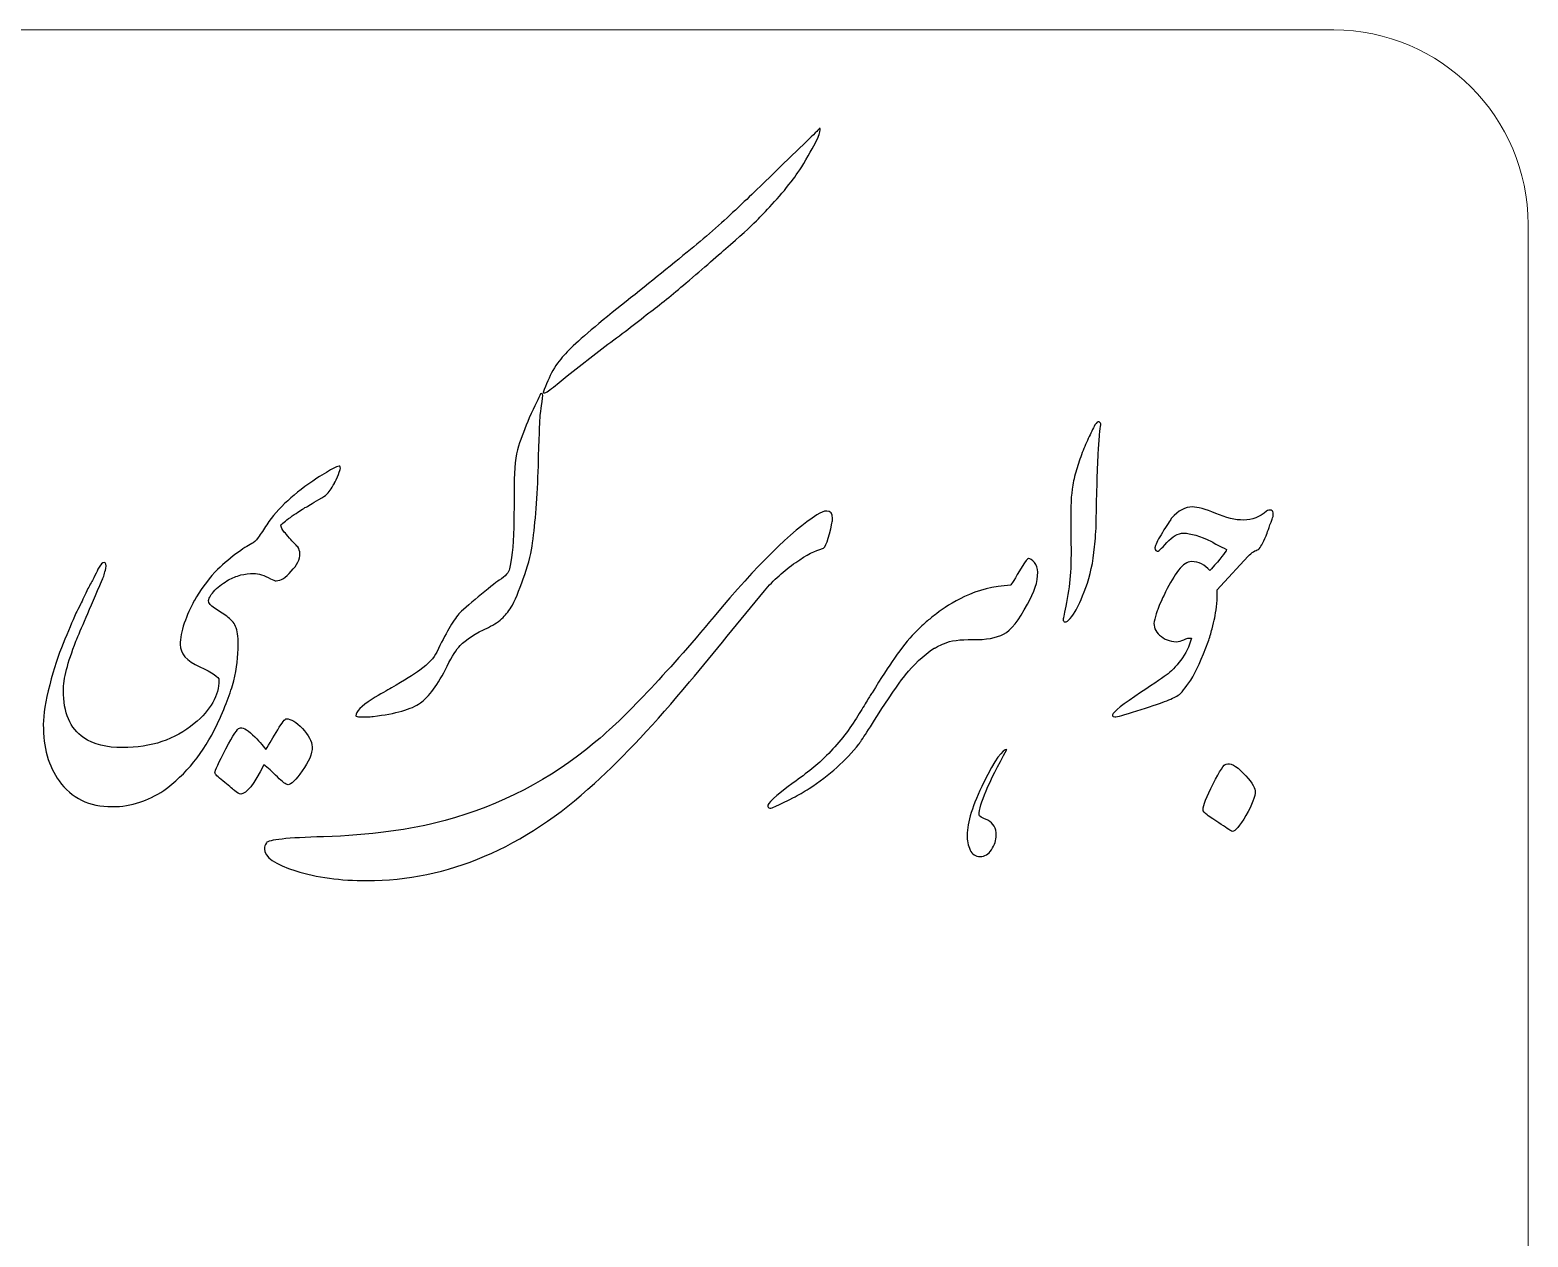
# Model space of a CAD drawing. Header units: millimetres. Extents: x -138.6 to -38.8, y 60 to 134.7.
# Drawn here: x -110.02 to -86.9, y 116.08 to 134.71 of the extents above; entities that cross this region are included whole.
import ezdxf

# ---------------------------------------------------------------- set-up
doc = ezdxf.new("R2010")
doc.units = ezdxf.units.MM
doc.header["$MEASUREMENT"] = 0
doc.layers.add('Layer 1', color=7, linetype='Continuous')

msp = doc.modelspace()

# ---------------------------------------------------------------- linework, layer by layer
at = {"layer": 'Layer 1', "color": 250, "lineweight": 18}
msp.add_open_spline([(-123.8965, 134.7069), (-123.8965, 134.7069), (-89.8965, 134.7069), (-89.8965, 134.7069), (-88.2442, 134.7069), (-86.8965, 133.3592), (-86.8965, 131.7069), (-86.8965, 131.7069), (-86.8965, 97.7069), (-86.8965, 97.7069), (-86.8965, 96.0546), (-88.2442, 94.7069), (-89.8965, 94.7069), (-89.8965, 94.7069), (-123.8965, 94.7069), (-123.8965, 94.7069), (-125.5488, 94.7069), (-126.8965, 96.0546), (-126.8965, 97.7069), (-126.8965, 97.7069), (-126.8965, 131.7069), (-126.8965, 131.7069), (-126.8965, 133.3592), (-125.5488, 134.7069), (-123.8965, 134.7069)], degree=3, knots=[0, 0, 0, 0, 0.125, 0.125, 0.125, 0.25, 0.25, 0.25, 0.375, 0.375, 0.375, 0.5, 0.5, 0.5, 0.625, 0.625, 0.625, 0.75, 0.75, 0.75, 0.875, 0.875, 0.875, 1, 1, 1, 1], dxfattribs=at)
at = {"layer": 'Layer 1', "color": 250}
for points, knots in [([(-101.7551, 129.7101), (-101.6309, 129.8456), (-101.3656, 130.077), (-100.9606, 130.4044), (-100.5838, 130.7021), (-100.2226, 130.9928), (-99.8783, 131.2779), (-99.6017, 131.5008), (-99.3548, 131.7167), (-99.1332, 131.927), (-98.9625, 132.0864), (-98.7395, 132.3009), (-98.4643, 132.5718), (-98.0537, 132.9656), (-97.842, 133.1716), (-97.8322, 133.1913), (-97.8152, 133.1913), (-97.818, 133.1589), (-97.8392, 133.094), (-97.8618, 133.0291), (-97.9182, 132.9204), (-98.0085, 132.7652), (-98.1059, 132.5944), (-98.1821, 132.4759), (-98.2371, 132.4096), (-98.3275, 132.2882), (-98.4234, 132.1711), (-98.5264, 132.0582), (-98.6337, 131.9425), (-98.7169, 131.855), (-98.7776, 131.7943), (-98.8524, 131.7139), (-98.9963, 131.5812), (-99.208, 131.3978), (-99.39, 131.2341), (-99.6186, 131.0366), (-99.8938, 130.8023), (-100.0025, 130.7106), (-100.1026, 130.6273), (-100.1986, 130.5497), (-100.2931, 130.4721), (-100.3835, 130.403), (-100.4695, 130.3395), (-100.6756, 130.173), (-100.9013, 130.0008), (-101.1469, 129.8216), (-101.1469, 129.8216), (-101.7297, 129.3672), (-101.7297, 129.3672), (-101.7706, 129.3319), (-101.8115, 129.2981), (-101.8524, 129.2656), (-101.8919, 129.2346), (-101.9315, 129.2035), (-101.9696, 129.1725), (-102.0443, 129.1118), (-102.0881, 129.092), (-102.1022, 129.1104), (-102.0556, 129.2374), (-102.0048, 129.3503), (-101.9498, 129.4505), (-101.8863, 129.5577), (-101.8214, 129.6438), (-101.7551, 129.7101)], [0, 0, 0, 0, 0.047619, 0.047619, 0.047619, 0.0952381, 0.0952381, 0.0952381, 0.1428571, 0.1428571, 0.1428571, 0.1904762, 0.1904762, 0.1904762, 0.2380952, 0.2380952, 0.2380952, 0.2857143, 0.2857143, 0.2857143, 0.3333333, 0.3333333, 0.3333333, 0.3809524, 0.3809524, 0.3809524, 0.4285714, 0.4285714, 0.4285714, 0.4761905, 0.4761905, 0.4761905, 0.5238095, 0.5238095, 0.5238095, 0.5714286, 0.5714286, 0.5714286, 0.6190476, 0.6190476, 0.6190476, 0.6666667, 0.6666667, 0.6666667, 0.7142857, 0.7142857, 0.7142857, 0.7619048, 0.7619048, 0.7619048, 0.8095238, 0.8095238, 0.8095238, 0.8571429, 0.8571429, 0.8571429, 0.9047619, 0.9047619, 0.9047619, 0.952381, 0.952381, 0.952381, 1, 1, 1, 1]), ([(-102.1488, 128.7167), (-102.153, 128.6532), (-102.1615, 128.4062), (-102.1742, 127.9773), (-102.1897, 127.5003), (-102.2207, 127.1052), (-102.2631, 126.7905), (-102.29, 126.5264), (-102.4546, 126.0752), (-102.5735, 125.8267), (-102.6215, 125.7491), (-102.6694, 125.687), (-102.7188, 125.6404), (-102.7767, 125.5826), (-102.8529, 125.5303), (-102.946, 125.4866), (-103.1478, 125.3906), (-103.2917, 125.2961), (-103.3806, 125.2058), (-103.4385, 125.1479), (-103.5048, 125.0407), (-103.5824, 124.8869), (-103.7236, 124.6018), (-103.8604, 124.4127), (-103.9959, 124.3196), (-104.1314, 124.2222), (-104.3741, 124.1531), (-104.724, 124.1122), (-104.7508, 124.1065), (-104.7847, 124.1037), (-104.8228, 124.1037), (-104.8228, 124.1037), (-104.9174, 124.1037), (-104.9174, 124.1037), (-104.9682, 124.1037), (-104.9921, 124.1093), (-104.9921, 124.1206), (-104.9921, 124.1841), (-104.9089, 124.2702), (-104.7396, 124.3775), (-104.6083, 124.4579), (-104.5081, 124.5172), (-104.4418, 124.5553), (-104.2443, 124.6681), (-104.0975, 124.7585), (-104.0044, 124.8248), (-103.8717, 124.9207), (-103.7856, 125.0153), (-103.7433, 125.1056), (-103.6064, 125.3878), (-103.4921, 125.584), (-103.4004, 125.694), (-103.3397, 125.7666), (-102.8711, 126.1522), (-102.7781, 126.2134), (-102.6793, 126.2783), (-102.6271, 126.3375), (-102.6215, 126.3897), (-102.5848, 126.5111), (-102.5636, 126.7242), (-102.5552, 127.0304), (-102.5495, 127.331), (-102.5467, 127.5455), (-102.5467, 127.6753), (-102.5467, 127.9392), (-102.5255, 128.1424), (-102.4818, 128.2835), (-102.4352, 128.4203), (-102.3802, 128.5671), (-102.3153, 128.7209), (-102.2264, 128.9114), (-102.1671, 129.0342), (-102.1403, 129.0892), (-102.1107, 129.1076), (-102.0994, 129.0864), (-102.1078, 129.0229), (-102.1347, 128.8606), (-102.1488, 128.7576), (-102.1488, 128.7167)], [0, 0, 0, 0, 0.0384615, 0.0384615, 0.0384615, 0.0769231, 0.0769231, 0.0769231, 0.1153846, 0.1153846, 0.1153846, 0.1538462, 0.1538462, 0.1538462, 0.1923077, 0.1923077, 0.1923077, 0.2307692, 0.2307692, 0.2307692, 0.2692308, 0.2692308, 0.2692308, 0.3076923, 0.3076923, 0.3076923, 0.3461538, 0.3461538, 0.3461538, 0.3846154, 0.3846154, 0.3846154, 0.4230769, 0.4230769, 0.4230769, 0.4615385, 0.4615385, 0.4615385, 0.5, 0.5, 0.5, 0.5384615, 0.5384615, 0.5384615, 0.5769231, 0.5769231, 0.5769231, 0.6153846, 0.6153846, 0.6153846, 0.6538462, 0.6538462, 0.6538462, 0.6923077, 0.6923077, 0.6923077, 0.7307692, 0.7307692, 0.7307692, 0.7692308, 0.7692308, 0.7692308, 0.8076923, 0.8076923, 0.8076923, 0.8461538, 0.8461538, 0.8461538, 0.8846154, 0.8846154, 0.8846154, 0.9230769, 0.9230769, 0.9230769, 0.9615385, 0.9615385, 0.9615385, 1, 1, 1, 1]), ([(-93.5499, 127.671), (-93.5555, 127.4735), (-93.5598, 127.2943), (-93.5626, 127.1348), (-93.5654, 126.9739), (-93.5739, 126.8399), (-93.588, 126.7284), (-93.6092, 126.4913), (-93.6557, 126.2825), (-93.7235, 126.099), (-93.7926, 125.9156), (-93.8476, 125.7928), (-93.8872, 125.7322), (-93.9267, 125.6715), (-93.9591, 125.6277), (-93.9845, 125.6009), (-94.0142, 125.5727), (-94.0381, 125.5642), (-94.0551, 125.5741), (-94.0706, 125.5826), (-94.0762, 125.5995), (-94.0706, 125.6207), (-94.0706, 125.6263), (-94.0551, 125.7096), (-94.0212, 125.8719), (-93.9888, 126.0327), (-93.9676, 126.1894), (-93.9591, 126.3403), (-93.9507, 126.4913), (-93.9492, 126.7058), (-93.9549, 126.9838), (-93.9605, 127.2604), (-93.9535, 127.4721), (-93.9351, 127.6174), (-93.9238, 127.7035), (-93.9055, 127.791), (-93.8787, 127.8827), (-93.8533, 127.973), (-93.8237, 128.0633), (-93.7898, 128.1508), (-93.7573, 128.2397), (-93.7221, 128.323), (-93.6854, 128.402), (-93.6473, 128.4796), (-93.6134, 128.5502), (-93.5838, 128.6108), (-93.5584, 128.6489), (-93.5372, 128.6645), (-93.5174, 128.656), (-93.4977, 128.6475), (-93.4892, 128.632), (-93.492, 128.6108), (-93.4977, 128.5883), (-93.5047, 128.536), (-93.5104, 128.4556), (-93.5174, 128.3738), (-93.5245, 128.2835), (-93.5301, 128.1819), (-93.5358, 128.0817), (-93.54, 127.9829), (-93.5443, 127.8869), (-93.5485, 127.7896), (-93.5499, 127.719), (-93.5499, 127.671)], [0, 0, 0, 0, 0.047619, 0.047619, 0.047619, 0.0952381, 0.0952381, 0.0952381, 0.1428571, 0.1428571, 0.1428571, 0.1904762, 0.1904762, 0.1904762, 0.2380952, 0.2380952, 0.2380952, 0.2857143, 0.2857143, 0.2857143, 0.3333333, 0.3333333, 0.3333333, 0.3809524, 0.3809524, 0.3809524, 0.4285714, 0.4285714, 0.4285714, 0.4761905, 0.4761905, 0.4761905, 0.5238095, 0.5238095, 0.5238095, 0.5714286, 0.5714286, 0.5714286, 0.6190476, 0.6190476, 0.6190476, 0.6666667, 0.6666667, 0.6666667, 0.7142857, 0.7142857, 0.7142857, 0.7619048, 0.7619048, 0.7619048, 0.8095238, 0.8095238, 0.8095238, 0.8571429, 0.8571429, 0.8571429, 0.9047619, 0.9047619, 0.9047619, 0.952381, 0.952381, 0.952381, 1, 1, 1, 1]), ([(-106.368, 127.0685), (-106.2805, 127.2011), (-106.1719, 127.3253), (-106.0435, 127.441), (-105.9151, 127.5567), (-105.7655, 127.6725), (-105.5947, 127.7882), (-105.4875, 127.8545), (-105.3972, 127.9081), (-105.3224, 127.949), (-105.2786, 127.9688), (-105.2504, 127.9773), (-105.2391, 127.9744), (-105.2321, 127.966), (-105.2293, 127.949), (-105.2321, 127.9236), (-105.2363, 127.9053), (-105.2518, 127.8658), (-105.2772, 127.8079), (-105.3069, 127.743), (-105.3224, 127.7091), (-105.3224, 127.7091), (-105.369, 127.6273), (-105.4127, 127.568), (-105.4508, 127.5313), (-105.4593, 127.5229), (-105.496, 127.5003), (-105.5623, 127.4608), (-105.6639, 127.3973), (-105.7358, 127.355), (-105.7768, 127.3338), (-105.8262, 127.3056), (-105.8925, 127.2632), (-105.9729, 127.2054), (-106.0548, 127.1475), (-106.114, 127.101), (-106.1493, 127.0685), (-106.1493, 127.0332), (-106.131, 126.9951), (-106.0957, 126.957), (-106.0759, 126.9373), (-106.0505, 126.9076), (-106.0167, 126.8653), (-105.9616, 126.8046), (-105.9193, 126.7595), (-105.8883, 126.7298), (-105.8671, 126.6988), (-105.8558, 126.6635), (-105.8558, 126.6226), (-105.8558, 126.5365), (-105.8995, 126.4476), (-105.9884, 126.3531), (-106.0731, 126.2543), (-106.1507, 126.2049), (-106.2199, 126.2049), (-106.2382, 126.2049), (-106.2693, 126.2162), (-106.3102, 126.2374), (-106.4075, 126.2896), (-106.4922, 126.3164), (-106.567, 126.3164), (-106.6361, 126.3164), (-106.7039, 126.3093), (-106.7688, 126.2952), (-106.8351, 126.274), (-106.8986, 126.2472), (-106.9593, 126.2176), (-107.0284, 126.1781), (-107.0976, 126.1259), (-107.1667, 126.0596), (-107.2274, 125.9961), (-107.2599, 125.9438), (-107.2655, 125.9029), (-107.2655, 125.9029), (-107.2662, 125.9026), (-107.2662, 125.9026), (-107.2662, 125.9026), (-107.2655, 125.8986), (-107.2655, 125.8986), (-107.2655, 125.8605), (-107.2345, 125.821), (-107.1724, 125.7829), (-107.1103, 125.7448), (-107.0482, 125.7025), (-106.9847, 125.6573), (-106.9212, 125.6108), (-106.876, 125.56), (-106.8478, 125.5021), (-106.821, 125.4386), (-106.8069, 125.3455), (-106.8069, 125.2213), (-106.8069, 125.0393), (-106.8309, 124.853), (-106.8774, 124.6625), (-106.924, 124.4776), (-107.0115, 124.249), (-107.1385, 123.9767), (-107.3389, 123.5548), (-107.6112, 123.2189), (-107.9569, 122.9678), (-108.0825, 122.8873), (-108.2067, 122.8266), (-108.3281, 122.7857), (-108.4607, 122.742), (-108.6032, 122.7194), (-108.7542, 122.7194), (-109.1098, 122.7194), (-109.3822, 122.852), (-109.5727, 123.1159), (-109.735, 123.3417), (-109.8168, 123.6324), (-109.8168, 123.9852), (-109.8168, 124.1418), (-109.7843, 124.3464), (-109.718, 124.6004), (-109.6517, 124.8459), (-109.5826, 125.0576), (-109.5106, 125.2368), (-109.433, 125.4217), (-109.3681, 125.5783), (-109.313, 125.7039), (-109.2961, 125.735), (-109.2721, 125.7815), (-109.2425, 125.8436), (-109.2114, 125.9043), (-109.1733, 125.9861), (-109.1268, 126.0849), (-109.0929, 126.1456), (-109.0633, 126.2006), (-109.0379, 126.25), (-109.0111, 126.2994), (-108.9899, 126.3446), (-108.973, 126.3827), (-108.932, 126.4574), (-108.901, 126.4927), (-108.8784, 126.4899), (-108.8474, 126.4843), (-108.8403, 126.4532), (-108.853, 126.3954), (-108.8671, 126.3262), (-108.8855, 126.2669), (-108.9066, 126.2176), (-109.1028, 125.7646), (-109.2382, 125.4499), (-109.313, 125.2707), (-109.4414, 124.9419), (-109.5064, 124.6893), (-109.5064, 124.5101), (-109.5064, 124.17), (-109.4019, 123.9287), (-109.1931, 123.782), (-109.0379, 123.6804), (-108.8389, 123.6296), (-108.5934, 123.6296), (-108.1517, 123.6296), (-107.7834, 123.7537), (-107.4856, 124.0007), (-107.2316, 124.2138), (-107.1046, 124.4367), (-107.1046, 124.671), (-107.1046, 124.7175), (-107.2034, 124.7867), (-107.4024, 124.877), (-107.6042, 124.9715), (-107.7044, 125.0858), (-107.7044, 125.2213), (-107.7044, 125.3173), (-107.6832, 125.4273), (-107.6394, 125.5501), (-107.5971, 125.6715), (-107.5463, 125.7886), (-107.4856, 125.8986), (-107.4856, 125.8986), (-107.4833, 125.9024), (-107.4833, 125.9024), (-107.4833, 125.9024), (-107.4842, 125.9029), (-107.4842, 125.9029), (-107.3967, 126.0539), (-107.2909, 126.2007), (-107.1667, 126.3404), (-107.0637, 126.4406), (-106.9565, 126.5337), (-106.8436, 126.6226), (-106.7392, 126.696), (-106.6573, 126.7482), (-106.5995, 126.7792), (-106.567, 126.7905), (-106.5331, 126.8216), (-106.5007, 126.8738), (-106.4569, 126.9316), (-106.4132, 126.9965), (-106.368, 127.0685)], [0, 0, 0, 0, 0.015625, 0.015625, 0.015625, 0.03125, 0.03125, 0.03125, 0.046875, 0.046875, 0.046875, 0.0625, 0.0625, 0.0625, 0.078125, 0.078125, 0.078125, 0.09375, 0.09375, 0.09375, 0.109375, 0.109375, 0.109375, 0.125, 0.125, 0.125, 0.140625, 0.140625, 0.140625, 0.15625, 0.15625, 0.15625, 0.171875, 0.171875, 0.171875, 0.1875, 0.1875, 0.1875, 0.203125, 0.203125, 0.203125, 0.21875, 0.21875, 0.21875, 0.234375, 0.234375, 0.234375, 0.25, 0.25, 0.25, 0.265625, 0.265625, 0.265625, 0.28125, 0.28125, 0.28125, 0.296875, 0.296875, 0.296875, 0.3125, 0.3125, 0.3125, 0.328125, 0.328125, 0.328125, 0.34375, 0.34375, 0.34375, 0.359375, 0.359375, 0.359375, 0.375, 0.375, 0.375, 0.390625, 0.390625, 0.390625, 0.40625, 0.40625, 0.40625, 0.421875, 0.421875, 0.421875, 0.4375, 0.4375, 0.4375, 0.453125, 0.453125, 0.453125, 0.46875, 0.46875, 0.46875, 0.484375, 0.484375, 0.484375, 0.5, 0.5, 0.5, 0.515625, 0.515625, 0.515625, 0.53125, 0.53125, 0.53125, 0.546875, 0.546875, 0.546875, 0.5625, 0.5625, 0.5625, 0.578125, 0.578125, 0.578125, 0.59375, 0.59375, 0.59375, 0.609375, 0.609375, 0.609375, 0.625, 0.625, 0.625, 0.640625, 0.640625, 0.640625, 0.65625, 0.65625, 0.65625, 0.671875, 0.671875, 0.671875, 0.6875, 0.6875, 0.6875, 0.703125, 0.703125, 0.703125, 0.71875, 0.71875, 0.71875, 0.734375, 0.734375, 0.734375, 0.75, 0.75, 0.75, 0.765625, 0.765625, 0.765625, 0.78125, 0.78125, 0.78125, 0.796875, 0.796875, 0.796875, 0.8125, 0.8125, 0.8125, 0.828125, 0.828125, 0.828125, 0.84375, 0.84375, 0.84375, 0.859375, 0.859375, 0.859375, 0.875, 0.875, 0.875, 0.890625, 0.890625, 0.890625, 0.90625, 0.90625, 0.90625, 0.921875, 0.921875, 0.921875, 0.9375, 0.9375, 0.9375, 0.953125, 0.953125, 0.953125, 0.96875, 0.96875, 0.96875, 0.984375, 0.984375, 0.984375, 1, 1, 1, 1]), ([(-97.6416, 127.0932), (-97.6922, 126.8429), (-97.7419, 126.7119), (-97.7898, 126.701), (-97.8955, 126.6766), (-98.032, 126.6061), (-98.2001, 126.4896), (-98.3835, 126.3603), (-98.5453, 126.2148), (-98.6845, 126.0521), (-99.0695, 125.5831), (-99.4536, 125.1132), (-99.8385, 124.6432), (-100.3645, 124.0133), (-100.8534, 123.4919), (-101.3053, 123.0789), (-102.3997, 122.0775), (-103.571, 121.5769), (-104.819, 121.5769), (-105.2284, 121.5769), (-105.5944, 121.6266), (-105.918, 121.726), (-106.2406, 121.8254), (-106.4024, 121.9402), (-106.4024, 122.0703), (-106.4024, 122.1001), (-106.3924, 122.1299), (-106.3734, 122.1598), (-106.3418, 122.2068), (-106.0472, 122.2393), (-105.4914, 122.2547), (-104.782, 122.2754), (-104.1557, 122.3595), (-103.6116, 122.5068), (-102.7576, 122.7382), (-101.9903, 123.1358), (-101.3107, 123.7015), (-100.8381, 124.0956), (-100.2208, 124.7463), (-99.4599, 125.6545), (-98.7947, 126.4507), (-98.2661, 126.974), (-97.8738, 127.2234), (-97.8142, 127.2622), (-97.7636, 127.2812), (-97.7229, 127.2812), (-97.6633, 127.2812), (-97.6334, 127.2424), (-97.6334, 127.1646), (-97.6334, 127.1439), (-97.6362, 127.1195), (-97.6416, 127.0932)], [0, 0, 0, 0, 0.0588235, 0.0588235, 0.0588235, 0.1176471, 0.1176471, 0.1176471, 0.1764706, 0.1764706, 0.1764706, 0.2352941, 0.2352941, 0.2352941, 0.2941176, 0.2941176, 0.2941176, 0.3529412, 0.3529412, 0.3529412, 0.4117647, 0.4117647, 0.4117647, 0.4705882, 0.4705882, 0.4705882, 0.5294118, 0.5294118, 0.5294118, 0.5882353, 0.5882353, 0.5882353, 0.6470588, 0.6470588, 0.6470588, 0.7058824, 0.7058824, 0.7058824, 0.7647059, 0.7647059, 0.7647059, 0.8235294, 0.8235294, 0.8235294, 0.8823529, 0.8823529, 0.8823529, 0.9411765, 0.9411765, 0.9411765, 1, 1, 1, 1]), ([(-91.8109, 126.362), (-91.8109, 126.362), (-91.7845, 126.3897), (-91.7845, 126.3897), (-91.6463, 126.5407), (-91.5686, 126.6409), (-91.5489, 126.6875), (-91.6533, 126.7397), (-91.7323, 126.7806), (-91.7845, 126.8117), (-91.9638, 126.8963), (-92.1063, 126.9401), (-92.2107, 126.9401), (-92.301, 126.9401), (-92.3885, 126.8921), (-92.4703, 126.7947), (-92.5564, 126.6959), (-92.6072, 126.6522), (-92.6242, 126.6621), (-92.6566, 126.6705), (-92.6651, 126.7002), (-92.6481, 126.7496), (-92.627, 126.8046), (-92.5818, 126.885), (-92.5169, 126.9895), (-92.4506, 127.0939), (-92.4097, 127.156), (-92.397, 127.1757), (-92.2968, 127.2886), (-92.1895, 127.3451), (-92.0738, 127.3451), (-91.999, 127.3451), (-91.8805, 127.3112), (-91.7182, 127.2449), (-91.5588, 127.1771), (-91.4134, 127.1419), (-91.285, 127.1419), (-91.1552, 127.1419), (-91.0381, 127.187), (-90.9322, 127.2787), (-90.9111, 127.2929), (-90.8871, 127.2985), (-90.8631, 127.2957), (-90.8405, 127.2844), (-90.8292, 127.2646), (-90.8292, 127.2378), (-90.8292, 127.2124), (-90.8349, 127.1856), (-90.8462, 127.1588), (-90.8716, 127.0925), (-90.8913, 127.0389), (-90.9054, 126.9951), (-90.9209, 126.9528), (-90.9322, 126.9203), (-90.9407, 126.8977), (-90.9887, 126.7877), (-91.0268, 126.7171), (-91.0564, 126.6875), (-91.1072, 126.6762), (-91.1608, 126.6423), (-91.2187, 126.5845), (-91.2187, 126.5845), (-91.6434, 126.1216), (-91.6434, 126.1216), (-91.6434, 126.1216), (-91.6964, 126.0642), (-91.6964, 126.0642), (-91.695, 126.0465), (-91.6943, 126.0285), (-91.6943, 126.0101), (-91.6943, 125.941), (-91.6985, 125.8718), (-91.7055, 125.8055), (-91.714, 125.7378), (-91.7239, 125.6813), (-91.7324, 125.6348), (-91.7422, 125.5896), (-91.7563, 125.5318), (-91.7747, 125.4612), (-91.7916, 125.392), (-91.8128, 125.3257), (-91.834, 125.265), (-91.9313, 124.9983), (-92.0202, 124.8008), (-92.1035, 124.6738), (-92.1853, 124.5468), (-92.2502, 124.4692), (-92.2968, 124.4381), (-92.3448, 124.4085), (-92.4139, 124.376), (-92.5085, 124.3408), (-92.6016, 124.3069), (-92.7441, 124.2589), (-92.936, 124.1968), (-93.128, 124.1347), (-93.2408, 124.1037), (-93.2775, 124.1037), (-93.2987, 124.1037), (-93.31, 124.1093), (-93.31, 124.1206), (-93.3326, 124.1503), (-93.2183, 124.2505), (-92.9671, 124.4184), (-92.7159, 124.5863), (-92.5536, 124.6964), (-92.4817, 124.7486), (-92.4083, 124.8008), (-92.3335, 124.877), (-92.2587, 124.9786), (-92.1825, 125.0788), (-92.1261, 125.1931), (-92.0908, 125.3187), (-92.1289, 125.3243), (-92.1684, 125.3173), (-92.2079, 125.2961), (-92.2488, 125.2763), (-92.2883, 125.265), (-92.3264, 125.265), (-92.428, 125.2679), (-92.5141, 125.3017), (-92.5833, 125.3652), (-92.651, 125.4273), (-92.6806, 125.4979), (-92.6693, 125.5755), (-92.6581, 125.6221), (-92.6425, 125.6771), (-92.6214, 125.7392), (-92.6016, 125.8013), (-92.5579, 125.9001), (-92.4915, 126.0341), (-92.4252, 126.1696), (-92.3589, 126.2811), (-92.2912, 126.3685), (-92.2234, 126.4574), (-92.1571, 126.5012), (-92.0908, 126.5012), (-91.9798, 126.5012), (-91.8865, 126.4548), (-91.8109, 126.362)], [0, 0, 0, 0, 0.0217391, 0.0217391, 0.0217391, 0.0434783, 0.0434783, 0.0434783, 0.0652174, 0.0652174, 0.0652174, 0.0869565, 0.0869565, 0.0869565, 0.1086957, 0.1086957, 0.1086957, 0.1304348, 0.1304348, 0.1304348, 0.1521739, 0.1521739, 0.1521739, 0.173913, 0.173913, 0.173913, 0.1956522, 0.1956522, 0.1956522, 0.2173913, 0.2173913, 0.2173913, 0.2391304, 0.2391304, 0.2391304, 0.2608696, 0.2608696, 0.2608696, 0.2826087, 0.2826087, 0.2826087, 0.3043478, 0.3043478, 0.3043478, 0.326087, 0.326087, 0.326087, 0.3478261, 0.3478261, 0.3478261, 0.3695652, 0.3695652, 0.3695652, 0.3913043, 0.3913043, 0.3913043, 0.4130435, 0.4130435, 0.4130435, 0.4347826, 0.4347826, 0.4347826, 0.4565217, 0.4565217, 0.4565217, 0.4782609, 0.4782609, 0.4782609, 0.5, 0.5, 0.5, 0.5217391, 0.5217391, 0.5217391, 0.5434783, 0.5434783, 0.5434783, 0.5652174, 0.5652174, 0.5652174, 0.5869565, 0.5869565, 0.5869565, 0.6086957, 0.6086957, 0.6086957, 0.6304348, 0.6304348, 0.6304348, 0.6521739, 0.6521739, 0.6521739, 0.673913, 0.673913, 0.673913, 0.6956522, 0.6956522, 0.6956522, 0.7173913, 0.7173913, 0.7173913, 0.7391304, 0.7391304, 0.7391304, 0.7608696, 0.7608696, 0.7608696, 0.7826087, 0.7826087, 0.7826087, 0.8043478, 0.8043478, 0.8043478, 0.826087, 0.826087, 0.826087, 0.8478261, 0.8478261, 0.8478261, 0.8695652, 0.8695652, 0.8695652, 0.8913043, 0.8913043, 0.8913043, 0.9130435, 0.9130435, 0.9130435, 0.9347826, 0.9347826, 0.9347826, 0.9565217, 0.9565217, 0.9565217, 0.9782609, 0.9782609, 0.9782609, 1, 1, 1, 1]), ([(-94.6096, 126.5477), (-94.5842, 126.5477), (-94.5517, 126.528), (-94.5136, 126.4885), (-94.4812, 126.4475), (-94.4643, 126.3967), (-94.4643, 126.3361), (-94.4643, 126.1921), (-94.5179, 126.0284), (-94.6251, 125.8436), (-94.7549, 125.5952), (-94.8763, 125.4414), (-94.992, 125.3822), (-95.1063, 125.3229), (-95.2629, 125.2947), (-95.4647, 125.2975), (-95.6665, 125.3003), (-95.8133, 125.282), (-95.905, 125.2396), (-95.9967, 125.1987), (-96.0489, 125.1719), (-96.0602, 125.162), (-96.0602, 125.162), (-96.0602, 125.1687), (-96.0602, 125.1687), (-96.2375, 125.0447), (-96.3857, 124.9074), (-96.5061, 124.7542), (-96.5287, 124.7331), (-96.6359, 124.5807), (-96.8278, 124.2998), (-97.0621, 123.9301), (-97.1947, 123.7255), (-97.2258, 123.6846), (-97.4233, 123.4334), (-97.6802, 123.2048), (-97.9948, 122.9974), (-98.071, 122.948), (-98.1557, 122.9), (-98.246, 122.8535), (-98.373, 122.79), (-98.4534, 122.7504), (-98.4859, 122.7377), (-98.572, 122.6898), (-98.62, 122.6841), (-98.6312, 122.7208), (-98.6482, 122.7617), (-98.5184, 122.8831), (-98.2418, 123.0849), (-98.0273, 123.2359), (-97.8551, 123.377), (-97.7253, 123.5068), (-97.5461, 123.6874), (-97.3923, 123.8807), (-97.2625, 124.0854), (-97.2046, 124.1813), (-97.1552, 124.2632), (-97.1143, 124.3295), (-97.0748, 124.3944), (-97.0452, 124.4452), (-97.0226, 124.4776), (-96.8829, 124.7034), (-96.7672, 124.8812), (-96.6754, 125.011), (-96.5654, 125.1733), (-96.4638, 125.3017), (-96.3692, 125.3949), (-96.2817, 125.4838), (-96.214, 125.5473), (-96.1674, 125.5854), (-96.122, 125.6262), (-96.0749, 125.6632), (-96.0257, 125.6964), (-95.9227, 125.7836), (-95.779, 125.871), (-95.5946, 125.9607), (-95.3899, 126.0595), (-95.1515, 126.1188), (-94.8819, 126.1385), (-94.8791, 126.1385), (-94.8199, 126.2345), (-94.7041, 126.4278), (-94.6548, 126.5082), (-94.6223, 126.5477), (-94.6096, 126.5477)], [0, 0, 0, 0, 0.0357143, 0.0357143, 0.0357143, 0.0714286, 0.0714286, 0.0714286, 0.1071429, 0.1071429, 0.1071429, 0.1428571, 0.1428571, 0.1428571, 0.1785714, 0.1785714, 0.1785714, 0.2142857, 0.2142857, 0.2142857, 0.25, 0.25, 0.25, 0.2857143, 0.2857143, 0.2857143, 0.3214286, 0.3214286, 0.3214286, 0.3571429, 0.3571429, 0.3571429, 0.3928571, 0.3928571, 0.3928571, 0.4285714, 0.4285714, 0.4285714, 0.4642857, 0.4642857, 0.4642857, 0.5, 0.5, 0.5, 0.5357143, 0.5357143, 0.5357143, 0.5714286, 0.5714286, 0.5714286, 0.6071429, 0.6071429, 0.6071429, 0.6428571, 0.6428571, 0.6428571, 0.6785714, 0.6785714, 0.6785714, 0.7142857, 0.7142857, 0.7142857, 0.75, 0.75, 0.75, 0.7857143, 0.7857143, 0.7857143, 0.8214286, 0.8214286, 0.8214286, 0.8571429, 0.8571429, 0.8571429, 0.8928571, 0.8928571, 0.8928571, 0.9285714, 0.9285714, 0.9285714, 0.9642857, 0.9642857, 0.9642857, 1, 1, 1, 1]), ([(-107.1667, 123.2401), (-107.1667, 123.2232), (-107.1258, 123.1823), (-107.0439, 123.116), (-106.9635, 123.0496), (-106.9028, 123.0003), (-106.8647, 122.9678), (-106.8224, 122.9311), (-106.7914, 122.9142), (-106.7688, 122.9142), (-106.6813, 122.9142), (-106.5628, 123.0638), (-106.4146, 123.3643), (-106.3525, 123.3206), (-106.2834, 123.2585), (-106.2029, 123.1781), (-106.1225, 123.099), (-106.0675, 123.0581), (-106.0378, 123.0581), (-105.9913, 123.0581), (-105.9179, 123.1287), (-105.8191, 123.2698), (-105.7161, 123.4123), (-105.6653, 123.5365), (-105.6653, 123.6409), (-105.6709, 123.7298), (-105.7217, 123.8243), (-105.8163, 123.9245), (-105.9108, 124.0247), (-105.9941, 124.0755), (-106.0618, 124.0755), (-106.0844, 124.0755), (-106.1295, 124.0191), (-106.1973, 123.9062), (-106.265, 123.7933), (-106.3257, 123.6903), (-106.3807, 123.6), (-106.4273, 123.6663), (-106.4964, 123.7425), (-106.5853, 123.83), (-106.6756, 123.9161), (-106.7434, 123.9499), (-106.7899, 123.9302), (-106.8153, 123.9302), (-106.8831, 123.8243), (-106.9974, 123.6127), (-107.1103, 123.3996), (-107.1667, 123.2768), (-107.1667, 123.2401)], [0, 0, 0, 0, 0.0625, 0.0625, 0.0625, 0.125, 0.125, 0.125, 0.1875, 0.1875, 0.1875, 0.25, 0.25, 0.25, 0.3125, 0.3125, 0.3125, 0.375, 0.375, 0.375, 0.4375, 0.4375, 0.4375, 0.5, 0.5, 0.5, 0.5625, 0.5625, 0.5625, 0.625, 0.625, 0.625, 0.6875, 0.6875, 0.6875, 0.75, 0.75, 0.75, 0.8125, 0.8125, 0.8125, 0.875, 0.875, 0.875, 0.9375, 0.9375, 0.9375, 1, 1, 1, 1]), ([(-94.9398, 123.6013), (-95.2263, 123.0877), (-95.3702, 122.7518), (-95.3702, 122.5924), (-95.3702, 122.5726), (-95.325, 122.5444), (-95.2375, 122.5091), (-95.1486, 122.4654), (-95.1049, 122.3878), (-95.1049, 122.2777), (-95.1049, 122.2029), (-95.1303, 122.1281), (-95.1797, 122.0533), (-95.2263, 121.9842), (-95.2841, 121.9503), (-95.3533, 121.9503), (-95.4252, 121.9503), (-95.4774, 121.9828), (-95.5099, 122.0491), (-95.5409, 122.1211), (-95.555, 122.1973), (-95.555, 122.2777), (-95.555, 122.471), (-95.4704, 122.7434), (-95.2996, 123.0961), (-95.1261, 123.4419), (-95.0061, 123.6098), (-94.9398, 123.6013)], [0, 0, 0, 0, 0.1111111, 0.1111111, 0.1111111, 0.2222222, 0.2222222, 0.2222222, 0.3333333, 0.3333333, 0.3333333, 0.4444444, 0.4444444, 0.4444444, 0.5555556, 0.5555556, 0.5555556, 0.6666667, 0.6666667, 0.6666667, 0.7777778, 0.7777778, 0.7777778, 0.8888889, 0.8888889, 0.8888889, 1, 1, 1, 1]), ([(-91.913, 122.6771), (-91.913, 122.6475), (-91.8918, 122.6178), (-91.8509, 122.591), (-91.8043, 122.5571), (-91.7309, 122.5092), (-91.6336, 122.4443), (-91.5362, 122.3793), (-91.4783, 122.3427), (-91.4614, 122.3342), (-91.4177, 122.3342), (-91.3471, 122.4174), (-91.2511, 122.5825), (-91.1552, 122.7476), (-91.1072, 122.8746), (-91.1072, 122.9621), (-91.1143, 123.0285), (-91.1764, 123.1202), (-91.2921, 123.2373), (-91.4078, 123.3544), (-91.4967, 123.401), (-91.5574, 123.3756), (-91.587, 123.3756), (-91.6547, 123.2754), (-91.7577, 123.0722), (-91.8607, 122.869), (-91.913, 122.7378), (-91.913, 122.6771)], [0, 0, 0, 0, 0.1111111, 0.1111111, 0.1111111, 0.2222222, 0.2222222, 0.2222222, 0.3333333, 0.3333333, 0.3333333, 0.4444444, 0.4444444, 0.4444444, 0.5555556, 0.5555556, 0.5555556, 0.6666667, 0.6666667, 0.6666667, 0.7777778, 0.7777778, 0.7777778, 0.8888889, 0.8888889, 0.8888889, 1, 1, 1, 1])]:
    msp.add_open_spline(points, degree=3, knots=knots, dxfattribs=at)

doc.saveas('drawing.dxf')
